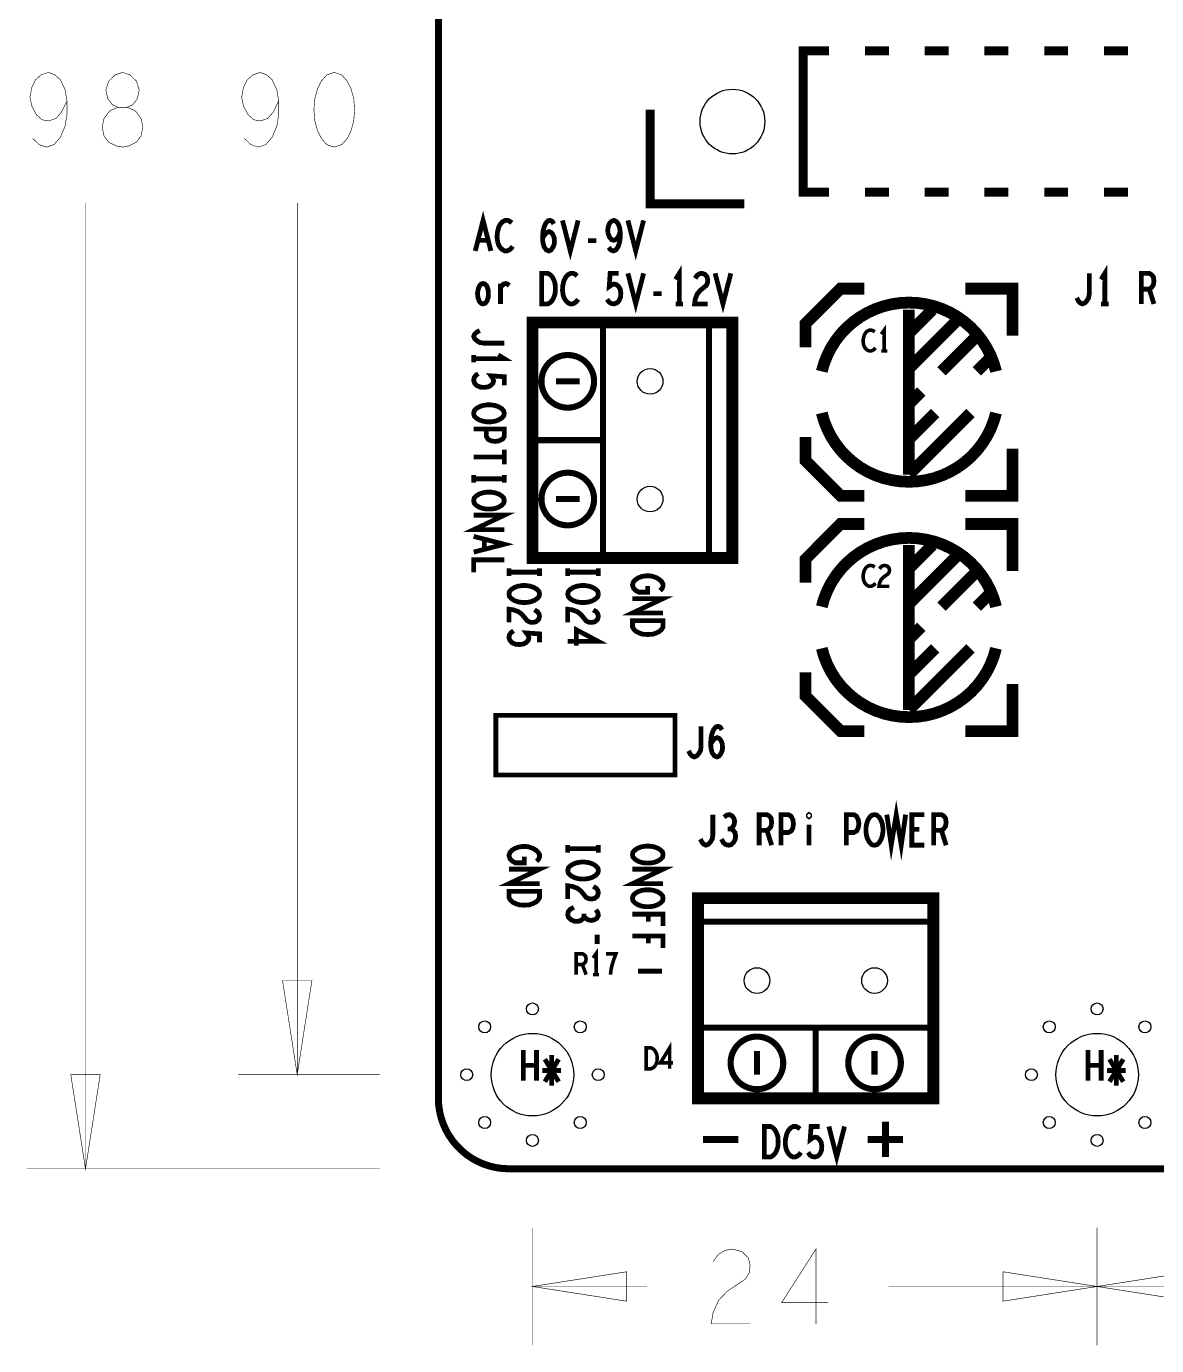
# Model space of a CAD drawing. Extents: x -18 to 278, y -8 to 113.
# Drawn here: x -17.5 to 30.5, y -7.5 to 48.5 of the extents above; entities that cross this region are included whole.
import ezdxf

# ---------------------------------------------------------------- set-up
doc = ezdxf.new("R2010")
doc.units = 0
doc.layers.get('0').update_dxf_attribs({"linetype": 'CONTINUOUS'})
for name, color, linetype in [('BOARD_ART', 7, 'CONTINUOUS'), ('DIMENSION_ART', 2, 'CONTINUOUS'), ('SILK_TOP_ART', 10, 'CONTINUOUS'), ('STATIONPIPRO-1-2_DRL', 12, 'CONTINUOUS')]:
    doc.layers.add(name, color=color, linetype=linetype)

# ---------------------------------------------------------------- blocks, each defined once
blk = doc.blocks.new('ROUND_64')
blk.add_circle((0, 0), 0.254)
blk = doc.blocks.new('ROUND_81')
blk.add_circle((0, 0), 0.546)
blk = doc.blocks.new('ROUND_82')
blk.add_circle((0, 0), 1.753)
blk = doc.blocks.new('ROUND_7')
blk.add_circle((0, 0), 1.375)

msp = doc.modelspace()

# ---------------------------------------------------------------- linework, layer by layer
at = {"layer": 'BOARD_ART', "const_width": 0.3}
for points in [[(0, 95), (0, 3)], [(3, 0), (184, 0)]]:
    msp.add_lwpolyline(points, dxfattribs=at)
msp.add_lwpolyline([(0, 3, 0.4142136), (3, 0)], format="xyb", dxfattribs=at)
at = {"layer": 'DIMENSION_ART', "const_width": 0.0254}
for points in [[(-17.2441, 43.7828), (-16.9685, 43.5183), (-16.6536, 43.4125), (-16.3386, 43.5183), (-16.063, 43.8357), (-15.8661, 44.3121), (-15.7874, 44.7883), (-15.7874, 45.3704), (-15.8661, 45.8466), (-16.063, 46.27), (-16.2992, 46.4817), (-16.5748, 46.5875), (-16.8898, 46.4817), (-17.126, 46.27), (-17.2835, 45.9525), (-17.3622, 45.5291), (-17.2835, 45.1588), (-17.0866, 44.7883), (-16.8504, 44.5766), (-16.5748, 44.5237), (-16.2599, 44.6295), (-16.0236, 44.8941), (-15.7874, 45.3704)], [(-13.4252, 43.4125), (-13.1496, 43.4654), (-12.8347, 43.6241), (-12.6378, 43.8886), (-12.5591, 44.2592), (-12.6378, 44.6295), (-12.874, 44.947), (-13.2284, 45.1059), (-13.622, 45.1059), (-13.8583, 45.2117), (-14.0552, 45.4762), (-14.1339, 45.8466), (-14.0157, 46.2171), (-13.7402, 46.4817), (-13.4252, 46.5875), (-13.1103, 46.4817), (-12.8347, 46.2171), (-12.7165, 45.8466), (-12.7953, 45.4762), (-12.9921, 45.2117), (-13.2284, 45.1059), (-13.622, 45.1059), (-13.9764, 44.947), (-14.2126, 44.6295), (-14.2913, 44.2592), (-14.2126, 43.8886), (-14.0157, 43.6241), (-13.7008, 43.4654), (-13.4252, 43.4125)], [(-8.2441, 43.7828), (-7.9685, 43.5183), (-7.6536, 43.4125), (-7.3386, 43.5183), (-7.063, 43.8357), (-6.8661, 44.3121), (-6.7874, 44.7883), (-6.7874, 45.3704), (-6.8661, 45.8466), (-7.063, 46.27), (-7.2992, 46.4817), (-7.5748, 46.5875), (-7.8898, 46.4817), (-8.126, 46.27), (-8.2835, 45.9525), (-8.3622, 45.5291), (-8.2835, 45.1588), (-8.0866, 44.7883), (-7.8504, 44.5766), (-7.5748, 44.5237), (-7.2599, 44.6295), (-7.0236, 44.8941), (-6.7874, 45.3704)], [(-4.4252, 46.5875), (-4.7402, 46.4817), (-4.9764, 46.2171), (-5.1339, 45.8996), (-5.252, 45.4762), (-5.2913, 45), (-5.252, 44.5237), (-5.1339, 44.1004), (-4.9764, 43.7828), (-4.7402, 43.5183), (-4.4252, 43.4125), (-4.1103, 43.5183), (-3.874, 43.7828), (-3.7165, 44.1004), (-3.5984, 44.5237), (-3.5591, 45), (-3.5984, 45.4762), (-3.7165, 45.8996), (-3.874, 46.2171), (-4.1103, 46.4817), (-4.4252, 46.5875)], [(-15, 41.0313), (-15, 0)], [(-6, 41.0313), (-6, 4)], [(-6.625, 8), (-6, 4), (-5.375, 8), (-6.625, 8)], [(-15.625, 4), (-15, 0), (-14.375, 4), (-15.625, 4)], [(-2.5, 4), (-8.5, 4)], [(-2.5, 0), (-17.5, 0)], [(4, -2.5), (4, -7.5)], [(28, -2.5), (28, -7.5)], [(28, -2.5), (28, -7.5)], [(11.6771, -3.9417), (11.9134, -3.6242), (12.189, -3.4654), (12.504, -3.4125), (12.8976, -3.5183), (13.1733, -3.7829), (13.252, -4.1004), (13.2126, -4.418), (13.0551, -4.6825), (12.2677, -5.2117), (11.9134, -5.5821), (11.6771, -6.1114), (11.5984, -6.5875), (13.252, -6.5875)], [(16.0472, -6.5875), (16.0472, -3.4125), (14.5905, -5.6879), (16.5591, -5.6879)], [(8, -4.375), (4, -5), (8, -5.625), (8, -4.375)], [(24, -5.625), (28, -5), (24, -4.375), (24, -5.625)], [(32, -4.375), (28, -5), (32, -5.625), (32, -4.375)], [(8.8629, -5), (4, -5)], [(19.1371, -5), (28, -5)], [(56.8629, -5), (28, -5)]]:
    msp.add_lwpolyline(points, dxfattribs=at)
at = {"layer": 'SILK_TOP_ART'}
for points, const_width in [([(16.6086, 41.5), (15.5, 41.5), (15.5, 47.5), (16.6086, 47.5)], 0.38), ([(18.1314, 47.5), (19.1486, 47.5)], 0.38), ([(20.6714, 47.5), (21.6886, 47.5)], 0.38), ([(23.2114, 47.5), (24.2286, 47.5)], 0.38), ([(25.7514, 47.5), (26.7686, 47.5)], 0.38), ([(28.2914, 47.5), (29.3086, 47.5)], 0.38), ([(9, 45), (9, 41), (13, 41)], 0.38), ([(19.1486, 41.5), (18.1314, 41.5)], 0.38), ([(21.6886, 41.5), (20.6714, 41.5)], 0.38), ([(24.2286, 41.5), (23.2114, 41.5)], 0.38), ([(26.7686, 41.5), (25.7514, 41.5)], 0.38), ([(29.3086, 41.5), (28.2914, 41.5)], 0.38), ([(1.5667, 39), (1.9, 40.3), (2.2333, 39)], 0.2032), ([(3.1203, 40.1917), (3.0403, 40.2567), (2.947, 40.3), (2.8403, 40.3), (2.7203, 40.235), (2.627, 40.1267), (2.5603, 39.9967), (2.507, 39.78), (2.4937, 39.585), (2.5203, 39.39), (2.5603, 39.26), (2.6403, 39.13), (2.7337, 39.0433), (2.827, 39), (2.9203, 39), (3.0137, 39.0433), (3.0937, 39.1083), (3.1603, 39.195)], 0.2032), ([(4.4277, 39.5416), (4.521, 39.6933), (4.601, 39.78), (4.7077, 39.8233), (4.801, 39.78), (4.8677, 39.6933), (4.921, 39.5633), (4.9343, 39.4117), (4.921, 39.2816), (4.8677, 39.1516), (4.7877, 39.0433), (4.6943, 39), (4.5877, 39.0433), (4.4943, 39.1733), (4.441, 39.3683), (4.4277, 39.585), (4.4543, 39.8666), (4.4943, 40.0184), (4.561, 40.17), (4.6543, 40.2783), (4.7477, 40.3), (4.841, 40.2567), (4.9077, 40.1483)], 0.2032), ([(5.2747, 40.3), (5.608, 39), (5.9413, 40.3)], 0.2032), ([(7.2353, 39.1516), (7.3287, 39.0433), (7.4353, 39), (7.542, 39.0433), (7.6353, 39.1733), (7.702, 39.3683), (7.7287, 39.5633), (7.7287, 39.8017), (7.702, 39.9967), (7.6353, 40.17), (7.5553, 40.2567), (7.462, 40.3), (7.3553, 40.2567), (7.2753, 40.17), (7.222, 40.04), (7.1953, 39.8666), (7.222, 39.715), (7.2887, 39.5633), (7.3687, 39.4766), (7.462, 39.455), (7.5687, 39.4983), (7.6487, 39.6067), (7.7287, 39.8017)], 0.2032), ([(8.0557, 40.3), (8.389, 39), (8.7223, 40.3)], 0.2032), ([(2.1133, 39.455), (1.6867, 39.455)], 0.2032), ([(6.3617, 39.4333), (6.7083, 39.4333)], 0.2032), ([(4.3877, 36.75), (4.3877, 38.05), (4.6543, 38.05), (4.761, 37.985), (4.841, 37.8983), (4.9077, 37.7684), (4.961, 37.6166), (4.9743, 37.4), (4.961, 37.1833), (4.9077, 37.0316), (4.841, 36.9016), (4.761, 36.815), (4.6543, 36.75), (4.3877, 36.75)], 0.2032), ([(5.9013, 37.9417), (5.8213, 38.0067), (5.728, 38.05), (5.6213, 38.05), (5.5013, 37.985), (5.408, 37.8767), (5.3413, 37.7467), (5.288, 37.53), (5.2747, 37.335), (5.3013, 37.14), (5.3413, 37.01), (5.4213, 36.88), (5.5147, 36.7933), (5.608, 36.75), (5.7013, 36.75), (5.7947, 36.7933), (5.8747, 36.8583), (5.9413, 36.945)], 0.2032), ([(7.1687, 36.945), (7.2487, 36.8366), (7.342, 36.7717), (7.462, 36.75), (7.582, 36.7933), (7.6753, 36.88), (7.742, 37.0316), (7.7553, 37.205), (7.7287, 37.3783), (7.662, 37.4867), (7.5687, 37.5733), (7.4753, 37.595), (7.382, 37.5733), (7.262, 37.4867), (7.302, 38.05), (7.662, 38.05)], 0.2032), ([(8.0557, 38.05), (8.389, 36.75), (8.7223, 38.05)], 0.2032), ([(10.243, 36.75), (10.243, 38.05), (10.083, 37.79)], 0.2032), ([(10.9167, 37.8333), (10.9967, 37.9633), (11.09, 38.0283), (11.1967, 38.05), (11.33, 38.0067), (11.4233, 37.8983), (11.45, 37.7684), (11.4367, 37.6383), (11.3833, 37.53), (11.1167, 37.3133), (10.9967, 37.1617), (10.9167, 36.945), (10.89, 36.75), (11.45, 36.75)], 0.2032), ([(11.7637, 38.05), (12.097, 36.75), (12.4303, 38.05)], 0.2032), ([(27.1333, 37.01), (27.2, 36.88), (27.28, 36.7933), (27.3733, 36.75), (27.48, 36.7933), (27.56, 36.88), (27.64, 37.01), (27.6667, 37.1833), (27.6667, 38.05)], 0.2032), ([(28.327, 36.75), (28.327, 38.05), (28.167, 37.79)], 0.2032), ([(29.8833, 36.75), (29.8833, 38.05), (30.2167, 38.05), (30.3233, 37.985), (30.39, 37.8983), (30.4167, 37.725), (30.39, 37.5517), (30.31, 37.4433), (30.2167, 37.3783), (29.8833, 37.3783)], 0.2032), ([(1.9, 36.75), (1.82, 36.7717), (1.74, 36.8583), (1.6867, 37.01), (1.66, 37.1833), (1.6867, 37.3567), (1.74, 37.5083), (1.82, 37.595), (1.9, 37.6166), (1.98, 37.595), (2.06, 37.5083), (2.1133, 37.3567), (2.1267, 37.1833), (2.1133, 37.01), (2.06, 36.8583), (1.98, 36.7717), (1.9, 36.75)], 0.2032), ([(2.6403, 37.4433), (2.707, 37.53), (2.7737, 37.595), (2.867, 37.6166), (2.9337, 37.595), (3.0137, 37.53)], 0.2032), ([(2.6403, 36.75), (2.6403, 37.6166)], 0.2032), ([(18.1, 37.4), (17.1, 37.4), (15.6, 35.9), (15.6, 34.9)], 0.5), ([(22.4, 37.4), (24.4, 37.4), (24.4, 35.4)], 0.5), ([(9.1427, 37.1833), (9.4893, 37.1833)], 0.2032), ([(30.2167, 37.3783), (30.4167, 36.75)], 0.2032), ([(10.083, 36.75), (10.403, 36.75)], 0.2032), ([(20, 35.5), (21, 36.5)], 0.5), ([(20, 36.5), (20, 29.5)], 0.5), ([(28.167, 36.75), (28.487, 36.75)], 0.2032), ([(9, 25.9599), (12.5001, 25.9599), (12.5001, 35.9601), (4, 35.9601), (4, 25.9599), (9, 25.9599)], 0.508), ([(11, 25.9599), (7, 25.9599), (7, 35.9601)], 0.2601), ([(11.5001, 25.9599), (11.5001, 35.9601)], 0.2601), ([(18.9525, 34.75), (18.9525, 35.639), (18.8255, 35.4612)], 0.1524), ([(20, 34), (22, 36)], 0.5), ([(1.76, 35.6167), (1.63, 35.55), (1.5433, 35.47), (1.5, 35.3767), (1.5433, 35.27), (1.63, 35.19), (1.76, 35.11), (1.9333, 35.0833), (2.8, 35.0833)], 0.2032), ([(18.5503, 35.5649), (18.4868, 35.6094), (18.4128, 35.639), (18.3281, 35.639), (18.2328, 35.5945), (18.1588, 35.5205), (18.1058, 35.4316), (18.0635, 35.2834), (18.0529, 35.15), (18.0741, 35.0167), (18.1058, 34.9278), (18.1693, 34.8389), (18.2434, 34.7796), (18.3175, 34.75), (18.3916, 34.75), (18.4657, 34.7796), (18.5292, 34.8241), (18.5821, 34.8833)], 0.1524), ([(21.3849, 33.8849), (22.8, 35.3)], 0.5), ([(18.8255, 34.75), (19.0795, 34.75)], 0.1524), ([(1.5, 34.423), (2.8, 34.423), (2.54, 34.583)], 0.2032), ([(1.5, 34.583), (1.5, 34.263)], 0.2032), ([(22.8849, 33.8849), (23.4, 34.4)], 0.5), ([(1.695, 33.7893), (1.5866, 33.7093), (1.5217, 33.616), (1.5, 33.496), (1.5433, 33.376), (1.63, 33.2827), (1.7816, 33.216), (1.955, 33.2027), (2.1283, 33.2293), (2.2367, 33.296), (2.3233, 33.3893), (2.345, 33.4827), (2.3233, 33.576), (2.2367, 33.696), (2.8, 33.656), (2.8, 33.296)], 0.2032), ([(5, 33.46), (6, 33.46)], 0.2601), ([(20, 32.5), (20.5276, 33.0276)], 0.5), ([(1.5, 32.1), (1.5217, 32.2067), (1.6083, 32.3), (1.7383, 32.38), (1.89, 32.4333), (2.0633, 32.46), (2.2367, 32.46), (2.41, 32.4333), (2.5617, 32.38), (2.6917, 32.3), (2.7783, 32.2067), (2.8, 32.1), (2.7783, 31.9933), (2.6917, 31.9), (2.5617, 31.82), (2.41, 31.7667), (2.2367, 31.74), (2.0633, 31.74), (1.89, 31.7667), (1.7383, 31.82), (1.6083, 31.9), (1.5217, 31.9933), (1.5, 32.1)], 0.2032), ([(20, 29.5), (22.6151, 32.1151)], 0.5), ([(20, 31), (21.1151, 32.1151)], 0.5), ([(1.5, 31.4397), (2.8, 31.4397), (2.8, 31.1197), (2.735, 31.013), (2.5833, 30.933), (2.41, 30.9063), (2.2367, 30.933), (2.1067, 30.9997), (2.0416, 31.1197), (2.0416, 31.4397)], 0.2032), ([(4, 30.9601), (7, 30.9601)], 0.2601), ([(18.1, 28.6), (17.1, 28.6), (15.6, 30.1), (15.6, 31.1)], 0.5), ([(22.4, 28.6), (24.4, 28.6), (24.4, 30.6)], 0.5), ([(2.8, 30.246), (1.5, 30.246)], 0.2032), ([(2.8, 30.5527), (2.8, 29.9393)], 0.2032), ([(1.5, 29.479), (1.5, 29.159)], 0.2032), ([(2.8, 29.319), (1.5, 29.319)], 0.2032), ([(2.8, 29.479), (2.8, 29.159)], 0.2032), ([(1.5, 28.392), (1.5217, 28.4987), (1.6083, 28.592), (1.7383, 28.672), (1.89, 28.7253), (2.0633, 28.752), (2.2367, 28.752), (2.41, 28.7253), (2.5617, 28.672), (2.6917, 28.592), (2.7783, 28.4987), (2.8, 28.392), (2.7783, 28.2853), (2.6917, 28.192), (2.5617, 28.112), (2.41, 28.0587), (2.2367, 28.032), (2.0633, 28.032), (1.89, 28.0587), (1.7383, 28.112), (1.6083, 28.192), (1.5217, 28.2853), (1.5, 28.392)], 0.2032), ([(5, 28.46), (6, 28.46)], 0.2601), ([(1.5, 27.7717), (2.8, 27.7717), (1.5, 27.1583), (2.8, 27.1583)], 0.2032), ([(18.1, 27.4), (17.1, 27.4), (15.6, 25.9), (15.6, 24.9)], 0.5), ([(22.4, 27.4), (24.4, 27.4), (24.4, 25.4)], 0.5), ([(1.5, 26.8713), (2.8, 26.538), (1.5, 26.2047)], 0.2032), ([(1.955, 26.3247), (1.955, 26.7513)], 0.2032), ([(20, 25.5), (21, 26.5)], 0.5), ([(20, 26.5), (20, 19.5)], 0.5), ([(2.8, 25.8777), (1.5, 25.8777), (1.5, 25.3443)], 0.2032), ([(20, 24), (22, 26)], 0.5), ([(3, 25.51), (3, 25.19)], 0.2032), ([(4.3, 25.35), (3, 25.35)], 0.2032), ([(4.3, 25.51), (4.3, 25.19)], 0.2032), ([(5.5, 25.51), (5.5, 25.19)], 0.2032), ([(6.8, 25.35), (5.5, 25.35)], 0.2032), ([(6.8, 25.51), (6.8, 25.19)], 0.2032), ([(8.9, 24.77), (8.9, 24.5033), (8.51, 24.5033), (8.38, 24.5833), (8.2933, 24.6767), (8.25, 24.81), (8.2933, 24.9433), (8.38, 25.0367), (8.51, 25.1167), (8.6617, 25.17), (8.835, 25.1967), (8.9867, 25.1967), (9.1166, 25.17), (9.2684, 25.1167), (9.3983, 25.0367), (9.485, 24.9567), (9.55, 24.85), (9.55, 24.7567), (9.5067, 24.65), (9.42, 24.57)], 0.2032), ([(18.5503, 25.5649), (18.4868, 25.6094), (18.4128, 25.639), (18.3281, 25.639), (18.2328, 25.5945), (18.1588, 25.5205), (18.1058, 25.4316), (18.0635, 25.2834), (18.0529, 25.15), (18.0741, 25.0167), (18.1058, 24.9278), (18.1693, 24.8389), (18.2434, 24.7796), (18.3175, 24.75), (18.3916, 24.75), (18.4657, 24.7796), (18.5292, 24.8241), (18.5821, 24.8833)], 0.1524), ([(18.7514, 25.4908), (18.8149, 25.5797), (18.889, 25.6242), (18.9737, 25.639), (19.0795, 25.6094), (19.1536, 25.5353), (19.1748, 25.4464), (19.1642, 25.3575), (19.1218, 25.2834), (18.9102, 25.1352), (18.8149, 25.0315), (18.7514, 24.8833), (18.7302, 24.75), (19.1748, 24.75)], 0.1524), ([(21.3849, 23.8849), (22.8, 25.3)], 0.5), ([(3, 24.423), (3.0217, 24.5297), (3.1083, 24.623), (3.2383, 24.703), (3.39, 24.7563), (3.5633, 24.783), (3.7367, 24.783), (3.91, 24.7563), (4.0617, 24.703), (4.1917, 24.623), (4.2783, 24.5297), (4.3, 24.423), (4.2783, 24.3163), (4.1917, 24.223), (4.0617, 24.143), (3.91, 24.0897), (3.7367, 24.063), (3.5633, 24.063), (3.39, 24.0897), (3.2383, 24.143), (3.1083, 24.223), (3.0217, 24.3163), (3, 24.423)], 0.2032), ([(5.5, 24.423), (5.5217, 24.5297), (5.6083, 24.623), (5.7383, 24.703), (5.89, 24.7563), (6.0633, 24.783), (6.2367, 24.783), (6.41, 24.7563), (6.5617, 24.703), (6.6917, 24.623), (6.7783, 24.5297), (6.8, 24.423), (6.7783, 24.3163), (6.6917, 24.223), (6.5617, 24.143), (6.41, 24.0897), (6.2367, 24.063), (6.0633, 24.063), (5.89, 24.0897), (5.7383, 24.143), (5.6083, 24.223), (5.5217, 24.3163), (5.5, 24.423)], 0.2032), ([(8.25, 24.2297), (9.55, 24.2297), (8.25, 23.6163), (9.55, 23.6163)], 0.2032), ([(22.8849, 23.8849), (23.4, 24.4)], 0.5), ([(4.0833, 23.7493), (4.2133, 23.6693), (4.2783, 23.576), (4.3, 23.4693), (4.2567, 23.336), (4.1483, 23.2427), (4.0184, 23.216), (3.8883, 23.2293), (3.78, 23.2827), (3.5633, 23.5493), (3.4117, 23.6693), (3.195, 23.7493), (3, 23.776), (3, 23.216)], 0.2032), ([(6.5833, 23.7493), (6.7133, 23.6693), (6.7783, 23.576), (6.8, 23.4693), (6.7567, 23.336), (6.6483, 23.2427), (6.5184, 23.216), (6.3883, 23.2293), (6.28, 23.2827), (6.0633, 23.5493), (5.9117, 23.6693), (5.695, 23.7493), (5.5, 23.776), (5.5, 23.216)], 0.2032), ([(5.5, 22.409), (6.8, 22.409), (5.8683, 22.9023), (5.8683, 22.2357)], 0.2032), ([(8.25, 23.2893), (9.55, 23.2893), (9.55, 23.0227), (9.485, 22.916), (9.3983, 22.836), (9.2684, 22.7693), (9.1166, 22.716), (8.9, 22.7027), (8.6833, 22.716), (8.5316, 22.7693), (8.4016, 22.836), (8.315, 22.916), (8.25, 23.0227), (8.25, 23.2893)], 0.2032), ([(20, 22.5), (20.5276, 23.0276)], 0.5), ([(3.195, 22.8623), (3.0866, 22.7823), (3.0217, 22.689), (3, 22.569), (3.0433, 22.449), (3.13, 22.3557), (3.2816, 22.289), (3.455, 22.2757), (3.6283, 22.3023), (3.7367, 22.369), (3.8233, 22.4623), (3.845, 22.5557), (3.8233, 22.649), (3.7367, 22.769), (4.3, 22.729), (4.3, 22.369)], 0.2032), ([(20, 19.5), (22.6151, 22.1151)], 0.5), ([(20, 21), (21.1151, 22.1151)], 0.5), ([(18.1, 18.6), (17.1, 18.6), (15.6, 20.1), (15.6, 21.1)], 0.5), ([(22.4, 18.6), (24.4, 18.6), (24.4, 20.6)], 0.5), ([(10.06, 16.73), (10.06, 19.27), (2.44, 19.27), (2.44, 16.73), (10.06, 16.73)], 0.2032), ([(10.6333, 17.76), (10.7, 17.63), (10.78, 17.5433), (10.8733, 17.5), (10.98, 17.5433), (11.06, 17.63), (11.14, 17.76), (11.1667, 17.9333), (11.1667, 18.8)], 0.2032), ([(11.5737, 18.0416), (11.667, 18.1933), (11.747, 18.28), (11.8537, 18.3233), (11.947, 18.28), (12.0137, 18.1933), (12.067, 18.0633), (12.0803, 17.9117), (12.067, 17.7816), (12.0137, 17.6516), (11.9337, 17.5433), (11.8403, 17.5), (11.7337, 17.5433), (11.6403, 17.6733), (11.587, 17.8683), (11.5737, 18.085), (11.6003, 18.3666), (11.6403, 18.5184), (11.707, 18.67), (11.8003, 18.7783), (11.8937, 18.8), (11.987, 18.7567), (12.0537, 18.6483)], 0.2032), ([(11.1333, 14.01), (11.2, 13.88), (11.28, 13.7933), (11.3733, 13.75), (11.48, 13.7933), (11.56, 13.88), (11.64, 14.01), (11.6667, 14.1833), (11.6667, 15.05)], 0.2032), ([(12.4203, 14.4433), (12.5003, 14.5083), (12.567, 14.6166), (12.5937, 14.7467), (12.567, 14.8767), (12.5003, 14.985), (12.3803, 15.05), (12.2603, 15.0283), (12.1403, 14.9417)], 0.2032), ([(13.6333, 13.75), (13.6333, 15.05), (13.9667, 15.05), (14.0733, 14.985), (14.14, 14.8983), (14.1667, 14.725), (14.14, 14.5517), (14.06, 14.4433), (13.9667, 14.3783), (13.6333, 14.3783)], 0.2032), ([(14.5603, 13.75), (14.5603, 15.05), (14.8803, 15.05), (14.987, 14.985), (15.067, 14.8333), (15.0937, 14.66), (15.067, 14.4867), (15.0003, 14.3567), (14.8803, 14.2916), (14.5603, 14.2916)], 0.2032), ([(15.754, 14.9633), (15.7273, 14.985), (15.7273, 15.0283), (15.754, 15.05), (15.7807, 15.0283), (15.7807, 14.985), (15.754, 14.9633)], 0.2032), ([(17.3413, 13.75), (17.3413, 15.05), (17.6613, 15.05), (17.768, 14.985), (17.848, 14.8333), (17.8747, 14.66), (17.848, 14.4867), (17.7813, 14.3567), (17.6613, 14.2916), (17.3413, 14.2916)], 0.2032), ([(18.535, 13.75), (18.4283, 13.7717), (18.335, 13.8583), (18.255, 13.9883), (18.2017, 14.14), (18.175, 14.3133), (18.175, 14.4867), (18.2017, 14.66), (18.255, 14.8117), (18.335, 14.9417), (18.4283, 15.0283), (18.535, 15.05), (18.6417, 15.0283), (18.735, 14.9417), (18.815, 14.8117), (18.8683, 14.66), (18.895, 14.4867), (18.895, 14.3133), (18.8683, 14.14), (18.815, 13.9883), (18.735, 13.8583), (18.6417, 13.7717), (18.535, 13.75)], 0.2032), ([(19.062, 15.05), (19.2487, 13.75), (19.462, 15.05), (19.6753, 13.75), (19.862, 15.05)], 0.2032), ([(20.6557, 13.75), (20.1223, 13.75), (20.1223, 15.05), (20.6557, 15.05)], 0.2032), ([(21.0493, 13.75), (21.0493, 15.05), (21.3827, 15.05), (21.4893, 14.985), (21.556, 14.8983), (21.5827, 14.725), (21.556, 14.5517), (21.476, 14.4433), (21.3827, 14.3783), (21.0493, 14.3783)], 0.2032), ([(15.754, 14.6166), (15.754, 13.75)], 0.2032), ([(12.0337, 14.01), (12.1137, 13.8583), (12.2203, 13.7717), (12.3403, 13.75), (12.447, 13.7717), (12.5537, 13.88), (12.6203, 14.01), (12.6337, 14.14), (12.607, 14.2916), (12.5137, 14.4), (12.4203, 14.4433), (12.3003, 14.4433)], 0.2032), ([(13.9667, 14.3783), (14.1667, 13.75)], 0.2032), ([(20.4423, 14.4217), (20.1223, 14.4217)], 0.2032), ([(21.3827, 14.3783), (21.5827, 13.75)], 0.2032), ([(3.65, 13.27), (3.65, 13.0033), (3.26, 13.0033), (3.13, 13.0833), (3.0433, 13.1767), (3, 13.31), (3.0433, 13.4433), (3.13, 13.5367), (3.26, 13.6167), (3.4117, 13.67), (3.585, 13.6967), (3.7367, 13.6967), (3.8666, 13.67), (4.0184, 13.6167), (4.1483, 13.5367), (4.235, 13.4567), (4.3, 13.35), (4.3, 13.2567), (4.2567, 13.15), (4.17, 13.07)], 0.2032), ([(5.5, 13.76), (5.5, 13.44)], 0.2032), ([(6.8, 13.6), (5.5, 13.6)], 0.2032), ([(6.8, 13.76), (6.8, 13.44)], 0.2032), ([(8.25, 13.35), (8.2717, 13.4567), (8.3583, 13.55), (8.4883, 13.63), (8.64, 13.6833), (8.8133, 13.71), (8.9867, 13.71), (9.16, 13.6833), (9.3117, 13.63), (9.4417, 13.55), (9.5283, 13.4567), (9.55, 13.35), (9.5283, 13.2433), (9.4417, 13.15), (9.3117, 13.07), (9.16, 13.0167), (8.9867, 12.99), (8.8133, 12.99), (8.64, 13.0167), (8.4883, 13.07), (8.3583, 13.15), (8.2717, 13.2433), (8.25, 13.35)], 0.2032), ([(5.5, 12.673), (5.5217, 12.7797), (5.6083, 12.873), (5.7383, 12.953), (5.89, 13.0063), (6.0633, 13.033), (6.2367, 13.033), (6.41, 13.0063), (6.5617, 12.953), (6.6917, 12.873), (6.7783, 12.7797), (6.8, 12.673), (6.7783, 12.5663), (6.6917, 12.473), (6.5617, 12.393), (6.41, 12.3397), (6.2367, 12.313), (6.0633, 12.313), (5.89, 12.3397), (5.7383, 12.393), (5.6083, 12.473), (5.5217, 12.5663), (5.5, 12.673)], 0.2032), ([(3, 12.7297), (4.3, 12.7297), (3, 12.1163), (4.3, 12.1163)], 0.2032), ([(8.25, 12.7297), (9.55, 12.7297), (8.25, 12.1163), (9.55, 12.1163)], 0.2032), ([(3, 11.7893), (4.3, 11.7893), (4.3, 11.5227), (4.235, 11.416), (4.1483, 11.336), (4.0184, 11.2693), (3.8666, 11.216), (3.65, 11.2027), (3.4333, 11.216), (3.2816, 11.2693), (3.1516, 11.336), (3.065, 11.416), (3, 11.5227), (3, 11.7893)], 0.2032), ([(6.5833, 11.9993), (6.7133, 11.9193), (6.7783, 11.826), (6.8, 11.7193), (6.7567, 11.586), (6.6483, 11.4927), (6.5184, 11.466), (6.3883, 11.4793), (6.28, 11.5327), (6.0633, 11.7993), (5.9117, 11.9193), (5.695, 11.9993), (5.5, 12.026), (5.5, 11.466)], 0.2032), ([(8.25, 11.496), (8.2717, 11.6027), (8.3583, 11.696), (8.4883, 11.776), (8.64, 11.8293), (8.8133, 11.856), (8.9867, 11.856), (9.16, 11.8293), (9.3117, 11.776), (9.4417, 11.696), (9.5283, 11.6027), (9.55, 11.496), (9.5283, 11.3893), (9.4417, 11.296), (9.3117, 11.216), (9.16, 11.1627), (8.9867, 11.136), (8.8133, 11.136), (8.64, 11.1627), (8.4883, 11.216), (8.3583, 11.296), (8.2717, 11.3893), (8.25, 11.496)], 0.2032), ([(5.76, 11.1123), (5.6083, 11.0323), (5.5217, 10.9257), (5.5, 10.8057), (5.5217, 10.699), (5.63, 10.5923), (5.76, 10.5257), (5.89, 10.5123), (6.0416, 10.539), (6.15, 10.6323), (6.1933, 10.7257), (6.1933, 10.8457)], 0.2032), ([(21.0401, 8), (21.0401, 11.5001), (11.0399, 11.5001), (11.0399, 3), (21.0401, 3), (21.0401, 8)], 0.508), ([(6.1933, 10.7257), (6.2583, 10.6457), (6.3666, 10.579), (6.4967, 10.5523), (6.6267, 10.579), (6.735, 10.6457), (6.8, 10.7657), (6.7783, 10.8857), (6.6917, 11.0057)], 0.2032), ([(8.25, 10.8223), (9.55, 10.8223), (9.55, 10.3157)], 0.2032), ([(8.9217, 10.5023), (8.9217, 10.8223)], 0.2032), ([(21.0401, 10.5001), (11.0399, 10.5001)], 0.2601), ([(21.0401, 10), (21.0401, 6), (11.0399, 6)], 0.2601), ([(6.75, 9.95), (6.75, 9.55)], 0.2032), ([(8.25, 9.8953), (9.55, 9.8953), (9.55, 9.3887)], 0.2032), ([(8.9217, 9.5753), (8.9217, 9.8953)], 0.2032), ([(5.8558, 8.25), (5.8558, 9.139), (6.1204, 9.139), (6.2051, 9.0945), (6.258, 9.0353), (6.2792, 8.9167), (6.258, 8.7982), (6.1945, 8.7241), (6.1204, 8.6797), (5.8558, 8.6797)], 0.1524), ([(6.7025, 8.25), (6.7025, 9.139), (6.5755, 8.9612)], 0.1524), ([(7.3163, 8.25), (7.3375, 8.4426), (7.3693, 8.6056), (7.4116, 8.7538), (7.4645, 8.9167), (7.5492, 9.139), (7.1258, 9.139)], 0.1524), ([(6.1204, 8.6797), (6.2792, 8.25)], 0.1524), ([(8.492, 8.397), (9.508, 8.397)], 0.2032), ([(6.5755, 8.25), (6.8295, 8.25)], 0.1524), ([(16.0399, 3), (16.0399, 6)], 0.2601), ([(3.612, 3.746), (3.612, 5.046)], 0.2032), ([(4.172, 5.046), (4.172, 3.746)], 0.2032), ([(8.8347, 4.25), (8.8347, 5.139), (9.0463, 5.139), (9.131, 5.0945), (9.1945, 5.0353), (9.2474, 4.9464), (9.2898, 4.8426), (9.3003, 4.6945), (9.2898, 4.5463), (9.2474, 4.4426), (9.1945, 4.3537), (9.131, 4.2944), (9.0463, 4.25), (8.8347, 4.25)], 0.1524), ([(9.8295, 4.25), (9.8295, 5.139), (9.4379, 4.5019), (9.9671, 4.5019)], 0.1524), ([(13.54, 4), (13.54, 5)], 0.2601), ([(18.54, 4), (18.54, 5)], 0.2601), ([(27.612, 3.746), (27.612, 5.046)], 0.2032), ([(28.172, 5.046), (28.172, 3.746)], 0.2032), ([(4.172, 4.396), (3.612, 4.396)], 0.2032), ([(4.5257, 3.7027), (5.1123, 4.656)], 0.2032), ([(5.1123, 3.7027), (4.5257, 4.656)], 0.2032), ([(4.819, 4.8293), (4.819, 3.5293)], 0.2032), ([(28.172, 4.396), (27.612, 4.396)], 0.2032), ([(28.5257, 3.7027), (29.1123, 4.656)], 0.2032), ([(29.1123, 3.7027), (28.5257, 4.656)], 0.2032), ([(28.819, 4.8293), (28.819, 3.5293)], 0.2032), ([(4.419, 4.1793), (5.219, 4.1793)], 0.2032), ([(28.419, 4.1793), (29.219, 4.1793)], 0.2032), ([(13.8567, 0.5), (13.8567, 1.8), (14.1233, 1.8), (14.23, 1.735), (14.31, 1.6483), (14.3767, 1.5184), (14.43, 1.3666), (14.4433, 1.15), (14.43, 0.9333), (14.3767, 0.7816), (14.31, 0.6516), (14.23, 0.565), (14.1233, 0.5), (13.8567, 0.5)], 0.2032), ([(15.3703, 1.6917), (15.2903, 1.7567), (15.197, 1.8), (15.0903, 1.8), (14.9703, 1.735), (14.877, 1.6267), (14.8103, 1.4967), (14.757, 1.28), (14.7437, 1.085), (14.7703, 0.89), (14.8103, 0.76), (14.8903, 0.63), (14.9837, 0.5433), (15.077, 0.5), (15.1703, 0.5), (15.2637, 0.5433), (15.3437, 0.6083), (15.4103, 0.695)], 0.2032), ([(15.7107, 0.695), (15.7907, 0.5866), (15.884, 0.5217), (16.004, 0.5), (16.124, 0.5433), (16.2173, 0.63), (16.284, 0.7816), (16.2973, 0.955), (16.2707, 1.1283), (16.204, 1.2367), (16.1107, 1.3233), (16.0173, 1.345), (15.924, 1.3233), (15.804, 1.2367), (15.844, 1.8), (16.204, 1.8)], 0.2032), ([(16.5977, 1.8), (16.931, 0.5), (17.2643, 1.8)], 0.2032), ([(19, 2), (19, 0.5)], 0.3), ([(11.25, 1.25), (12.75, 1.25)], 0.3), ([(18.25, 1.25), (19.75, 1.25)], 0.3)]:
    msp.add_lwpolyline(points, dxfattribs=dict(at, const_width=const_width))
for points, const_width in [([(20, 36.8079, 0.3470716), (16.2963, 33.8849)], 0.5), ([(23.7037, 33.8849, 0.3470716), (20, 36.8079)], 0.5), ([(16.2963, 32.1151, 0.3470716), (20, 29.1921)], 0.5), ([(20, 29.1921, 0.3470716), (23.7037, 32.1151)], 0.5), ([(20, 26.8079, 0.3470716), (16.2963, 23.8849)], 0.5), ([(23.7037, 23.8849, 0.3470716), (20, 26.8079)], 0.5), ([(16.2963, 22.1151, 0.3470716), (20, 19.1921)], 0.5), ([(20, 19.1921, 0.3470716), (23.7037, 22.1151)], 0.5), ([(13.54, 5.6179, 0.4142136), (12.422, 4.4999)], 0.2601), ([(14.658, 4.4999, 0.4142136), (13.54, 5.6179)], 0.2601), ([(18.54, 5.6179, 0.4142136), (17.422, 4.4999)], 0.2601), ([(19.658, 4.4999, 0.4142136), (18.54, 5.6179)], 0.2601), ([(12.422, 4.4999, 0.4142136), (13.54, 3.3819)], 0.2601), ([(13.54, 3.3819, 0.4142136), (14.658, 4.4999)], 0.2601), ([(17.422, 4.4999, 0.4142136), (18.54, 3.3819)], 0.2601), ([(18.54, 3.3819, 0.4142136), (19.658, 4.4999)], 0.2601)]:
    msp.add_lwpolyline(points, format="xyb", dxfattribs=dict(at, const_width=const_width))
at = {"layer": 'SILK_TOP_ART', "const_width": 0.2601}
for points in [[(4.3819, 33.46, 1), (6.6179, 33.46, 1)], [(4.3819, 28.46, 1), (6.6179, 28.46, 1)]]:
    msp.add_lwpolyline(points, format="xyb", close=True, dxfattribs=at)

# ---------------------------------------------------------------- block references
at = {"layer": 'STATIONPIPRO-1-2_DRL'}
for name, p in [('ROUND_7', (12.5, 44.5)), ('ROUND_81', (9, 33.46)), ('ROUND_81', (9, 28.46)), ('ROUND_81', (13.54, 8)), ('ROUND_81', (18.54, 8)), ('ROUND_64', (4, 6.794)), ('ROUND_64', (28, 6.794)), ('ROUND_64', (1.968, 6.032)), ('ROUND_64', (6.032, 6.032)), ('ROUND_64', (25.968, 6.032)), ('ROUND_64', (30.032, 6.032)), ('ROUND_82', (4, 4)), ('ROUND_82', (28, 4)), ('ROUND_64', (1.206, 4)), ('ROUND_64', (6.794, 4)), ('ROUND_64', (25.206, 4)), ('ROUND_64', (1.968, 1.968)), ('ROUND_64', (6.032, 1.968)), ('ROUND_64', (25.968, 1.968)), ('ROUND_64', (30.032, 1.968)), ('ROUND_64', (4, 1.206)), ('ROUND_64', (28, 1.206))]:
    msp.add_blockref(name, p, dxfattribs=at)

doc.saveas('drawing.dxf')
